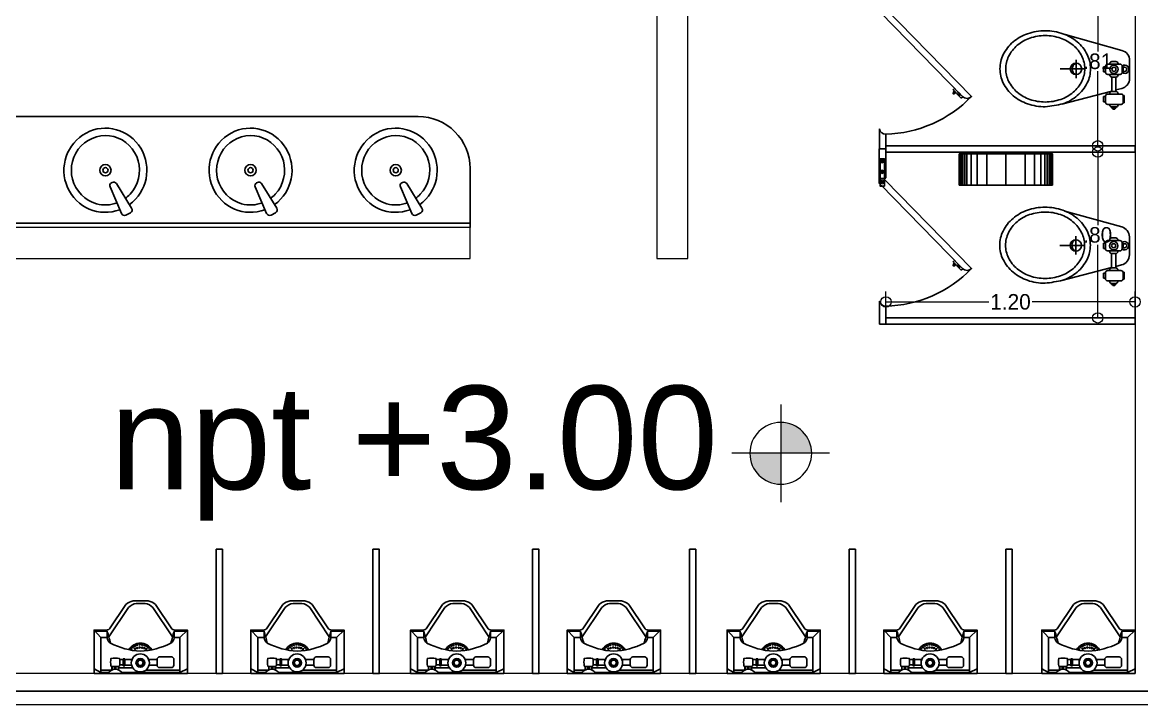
# Model space of a CAD drawing. Header units: millimetres. Extents: x 744843 to 745492, y 2520966 to 2521458.
# Drawn here: x 745404.66 to 745410.05, y 2521101.46 to 2521104.75 of the extents above; entities that cross this region are included whole.
import ezdxf

# ---------------------------------------------------------------- set-up
doc = ezdxf.new("R2010")
doc.units = ezdxf.units.MM
doc.header["$PDMODE"] = 35
doc.header["$PDSIZE"] = 1
for name, color, linetype, lineweight in [('A_Cotas_Interiores', 8, 'Continuous', 20), ('A_Muros', 30, 'Continuous', 20), ('A_Niveles', 1, 'Continuous', 20), ('A_Textos', 4, 'Continuous', 20)]:
    doc.layers.add(name, color=color, linetype=linetype, lineweight=lineweight)
for name, color, linetype in [('A_Ejes', 8, 'Continuous'), ('A_Mamparas de Baño', 43, 'Continuous'), ('A_Muebles_fijos', 8, 'Continuous')]:
    doc.layers.add(name, color=color, linetype=linetype)
doc.styles.add('Arial', font='arial.ttf', dxfattribs={"height": 1})
doc.dimstyles.new('EJES', dxfattribs={"dimtxt": 0.25, "dimasz": 0.25, "dimexe": 0.5, "dimexo": 0.25, "dimgap": 0.01, "dimtad": 0, "dimtih": 1, "dimtoh": 1, "dimzin": 4, "dimdsep": 46, "dimtxsty": 'Standard', "dimblk": 'ORIGIN', "dimcen": 0.09, "dimclrd": 8, "dimclre": 8, "dimclrt": 4, "dimadec": 1, "dimazin": 0, "dimtfac": 1, "dimtofl": 0, "dimtmove": 2, "dimatfit": 3, "dimfxl": 0.15, "dimtolj": 1, "dimtzin": 0, "dimlwd": -1, "dimlwe": -1, "dimarcsym": 0})

# ---------------------------------------------------------------- blocks, each defined once
blk = doc.blocks.new('MINGIT')
at = {"layer": 'A_Muebles_fijos'}
for p, q in [((0, 0.2246345831699602), (0, -0.2253654168300382)), ((0.005369542462004162, 0.1913013761150165), (0.02317822662461122, 0.2246345831699602)), ((0.209539640283106, 0.2246345831699602), (0.1741517595040737, 0.1913013761150165)), ((0.2051326990647118, 0.1610936790566821), (0.2051326990647118, 0.2220579225483319)), ((0.005369542462004162, 0.1913013761150165), (0.005369542462004159, 0.1538509522983061)), ((0.0169736821239308, 0.1913013761150165), (0.0169736821239308, 0.1389620768631553)), ((0.209539640283106, 0.1694464220140279), (0.20513269906498, 0.1610936790566821)), ((0.01720861781220573, 0.1384341105555628), (0.03532148158782959, 0.138434110555563)), ((0.01771526491148926, 0.1372195367591027), (0.03532148158782959, 0.1372195367591028)), ((0.02045996857934206, 0.1253539681135453), (0.03405200070130547, 0.1253539681135453)), ((0.02045996857934229, 0.1192487841164914), (0.03405200070130547, 0.1192487841164914)), ((0.1741517595040737, 0.1610936790566821), (0.2051326990647118, 0.1610936790566821)), ((0.005369542462004159, 0.09075179993172744), (0.005369542462004162, 0.001301376115016573)), ((0.0100000000000001, 0.0971392028878203), (0.009999999999999992, 0.09713920288782019)), ((0.01720861781220538, 0.10616864167447), (0.03532148158782959, 0.1061686416744702)), ((0.01771526491148904, 0.1073832154709303), (0.03532148158782959, 0.1073832154709303)), ((0.02697368212393079, 0.1056406753668783), (0.02697368212393081, 0.03726211445683281)), ((0.0397198241206123, 0.043159875075515), (0.0397198241206123, 0.07615443126778654)), ((0.04040622079018323, 0.07615443126778654), (0.04040622079018323, 0.08381714914569993)), ((0.04208825202669945, 0.08381714914569993), (0.04208825202669945, 0.101046028197551)), ((0.04451609625062573, 0.07615443126778654), (0.04451609625062573, 0.08381714914569993)), ((0.06344765974594839, 0.07615443126778654), (0.06344765974594839, 0.08381714914569993)), ((0.06699999999999999, 0.08381714914569993), (0.06699999999999999, 0.101046028197551)), ((0.06755753520639, 0.07615443126778654), (0.06755753520639, 0.08381714914569993)), ((0.06834183943001708, 0.04128520772444322), (0.06834183943001708, 0.07615443126778654)), ((0.005369542462004162, 0.001301376115016573), (0.005369542462004162, -0.1886986238849834)), ((0.01697368212393079, -0.02526243951789975), (0.0169736821239308, -0.1886986238849834)), ((0.0397198241206123, -0.07916508136459022), (0.03971982412061228, -0.04055712284548185)), ((0.06834183943001708, -0.07913801543756205), (0.06834183943001709, -0.03868245549441007)), ((0.1741517595040737, -0.1618245127167601), (0.2051326990647118, -0.1618245127167601)), ((0.2051326990647118, -0.1618245127167601), (0.2051326990647118, -0.2227887562084099)), ((0.209539640283106, -0.1701772556741059), (0.20513269906498, -0.1618245127167601)), ((0.005369542462004162, -0.1886986238849833), (0.02317822662461122, -0.2253654168300382)), ((0.209539640283106, -0.2253654168300382), (0.1741517595040737, -0.1886986238849834))]:
    blk.add_line(p, q, dxfattribs=at)
for points in [[(0, 0.2246345831699602), (0.209539640283106, 0.2246345831699602), (0.209539640283106, 0.1694464220140279, 0.2102343940416156), (0.2155650064119239, 0.1495392838246662), (0.3330447126646856, 0.07097962922337009, -0.1265225922245264), (0.3499999999999996, 0.03548511851759562), (0.3499999999999996, -0.0003654168300389893)], [(0, 0.1913013761150165), (0.1741517595040737, 0.1913013761150165), (0.1741517595040737, 0.1610936790566821), (0.171, 0.1610936790566821, 0.20320085710999), (0.1467485434650939, 0.145723927763326, 0.09934627483768077), (0.1071885292819617, 0.001301376115016573, 6.040532888921631)], [(0.3385650419188533, -0.0003654168300389893), (0.3385650419188533, 0.02029493033050433, 0.1730198413151819), (0.3180609908108352, 0.0589445383315027), (0.1771692137111812, 0.1531015475815722)], [(0, -0.1886986238849834), (0.1741517595040737, -0.1886986238849834), (0.1741517595040737, -0.1618245127167601), (0.171, -0.1618245127167601, -0.20320085710999), (0.1467485434650939, -0.146454761423404, -0.1029455760712306), (0.1071885292819617, 0.001301376115016573, -6.040532888921631)], [(0, -0.2253654168300382), (0.209539640283106, -0.2253654168300382), (0.209539640283106, -0.1701772556741059, -0.2102343940416156), (0.2155650064119239, -0.1502701174847442), (0.3330447126646856, -0.07171046288344807, 0.1265225922245264), (0.3499999999999996, -0.03621595217767359), (0.3499999999999996, -0.0003654168300389893)], [(0.3385650419188533, -0.0003654168300389893), (0.3385650419188533, -0.02102576399058231, -0.1730198413151819), (0.3180609908108352, -0.05967537199158068), (0.1771692137111812, -0.1538323812416502)]]:
    blk.add_lwpolyline(points, format="xyb", dxfattribs=at)
for points in [[(0.0361397309546108, 0.1018000181652122, 0.07539622650638099), (0.07294852107208864, 0.1018000181652122, 0.0800577537104873), (0.07294852107208864, 0.1428027340648209, 0.08594633118016352), (0.0361397309546108, 0.1428027340648209, 0.1041178647785644), (0.0361397309546108, 0.1018000181652122)], [(0.07994371567247321, -0.1486986238849834), (0.07994371567247321, -0.09073989168001728, 0.4142135623730945), (0.0683418394300162, -0.07913801543756205), (0.04051184590511735, -0.07913801543756205, 0.4142135623730883), (0.02890996966266034, -0.09073989168001728), (0.02890996966266034, -0.1486986238849834, 0.4142135623730948), (0.04051184590511735, -0.1603005001274387), (0.0683418394300162, -0.1603005001274422, 0.4142135623731026)]]:
    blk.add_lwpolyline(points, format="xyb", close=True, dxfattribs=at)
for points in [[(0.03725308639907325, 0.07615443126778654), (0.03725308639907325, 0.08381714914569993), (0.07071066959750087, 0.08381714914569993), (0.07071066959750087, 0.07615443126778654)], [(0.05135060217938107, 0.01572585340237642), (0.03885863841221564, 0.00851361475869472), (0.03885863841221564, -0.005910862528661576), (0.05135060217938107, -0.01312310117234328), (0.06384256594654562, -0.005910862528661576), (0.06384256594654562, 0.00851361475869472)]]:
    blk.add_lwpolyline(points, close=True, dxfattribs=at)
for centre, radius in [((0.05135060217938107, 0.001301376115016573), 0.04344431992192291), ((0.05135060217938107, 0.001301376115016573), 0.02094403933927975), ((0.05135060217938107, 0.001301376115016573), 0.01758310564695907), ((0.1197310221555146, 0.02667478290229974), 0.003), ((0.1200844801470465, 0.0457775867211343), 0.002999999999999999), ((0.123472181229127, 0.01655298587870935), 0.003), ((0.125396513061825, 0.004495465850110736), 0.003), ((0.1283528346134739, 0.03697748985930915), 0.003), ((0.1346505818073508, 0.02667478290229974), 0.003), ((0.1383917408809631, 0.01655298587870935), 0.003), ((0.1403160727136611, 0.004495465850110736), 0.003), ((0.1167508271903556, -0.04585623256873306), 0.002999999999999999), ((0.1177469521646245, -0.02786236099528994), 0.003), ((0.1222137131040186, -0.01803916941051775), 0.003), ((0.1248113280267195, -0.007565419226643999), 0.003), ((0.1256367755165423, -0.03768021197774052), 0.003), ((0.1326665118164606, -0.02786236099528994), 0.003), ((0.1371332727558547, -0.01803916941051775), 0.003), ((0.1397308876785556, -0.007565419226643999), 0.003)]:
    blk.add_circle(centre, radius, dxfattribs=at)
for centre, radius, start, end in [((-0.01975686792350476, 0.1223013761150168), 0.04033252107426701, 299.3306944320528, 60.66930556794681), ((-0.01390224432079123, 0.8745535501453318), 0.7463251932487088, 282.4305319102271, 287.0666889855602), ((0.08156517530906854, 0.001301376115016795), 0.06496217427420088, 301.7545607955694, 57.79255431661726), ((-0.01390224432079123, -0.8752843838054097), 0.7463251932487088, 72.93331101443978, 77.56946808977287)]:
    blk.add_arc(centre, radius, start, end, dxfattribs=at)
blk = doc.blocks.new('niveles')
at = {"layer": 'A_Niveles'}
h = blk.add_hatch(color=256, dxfattribs=at)
h.paths.add_polyline_path([(-0.4383139003582898, 0.1738469321280718), (-0.2893174949567765, 0.1738469321280718), (-0.2893174949567765, 0.3228433375295851, 0.4142135623730951)])
h.paths.add_polyline_path([(-0.1403210895552633, 0.1738469321280718), (-0.2893174949567765, 0.1738469321280718), (-0.2893174949567765, 0.02485052672655855, 0.414213562373095)])
for p, q in [((-0.2893174949567765, 0.4091083379462361), (-0.2893174949567765, -0.06141447369009256)), ((-0.5246079820208251, 0.1738469321280718), (-0.05402700789272785, 0.1738469321280718)), ((-0.4792100731283426, 0.1738469321280718), (-0.0939138752873987, 0.1738469321280718))]:
    blk.add_line(p, q, dxfattribs=at)
blk.add_circle((-0.2893174949567765, 0.1738469321280718), 0.1489964054015132, dxfattribs=at)
at = {"layer": 'A_Textos', "ltscale": 0.0065, "width": 1.2}
blk.add_attdef('NIVEL', (0, 0), '', height=0.3, dxfattribs=at)
blk = doc.blocks.new('Porta_rollo_planta')
at = {"layer": 'A_Muebles_fijos'}
for p, q in [((0.004294411046430469, -0.1499999999068677), (0.004294411279261112, -4.656612873077393e-10)), ((0.009457122418098152, -0.1499999999068677), (0.009457122650928795, -4.656612873077393e-10)), ((0.01655583677347749, -0.1499999999068677), (0.01655583700630814, -4.656612873077393e-10)), ((0.02623588847927749, -0.1499999999068677), (0.02623588871210814, -4.656612873077393e-10)), ((0.03720664547290653, -0.1499999999068677), (0.03720664570573717, -4.656612873077393e-10)), ((0.0565667855553329, -0.1499999999068677), (0.05656678578816354, -4.656612873077393e-10)), ((0.08689768251497298, -0.1499999999068677), (0.08689768274780363, -4.656612873077393e-10)), ((0.1320713059976697, -0.1499999999068677), (0.1320713062305003, -4.656612873077393e-10)), ((0.2250000000931323, -0.1499999999068677), (0.2250000003259629, -4.656612873077393e-10)), ((0.3179286941885948, -0.1499999999068677), (0.3179286939557642, -4.656612873077393e-10)), ((0.3631023176712915, -0.1499999999068677), (0.3631023174384609, -4.656612873077393e-10)), ((0.3934332146309316, -0.1499999999068677), (0.393433214398101, -4.656612873077393e-10)), ((0.412793354713358, -0.1499999999068677), (0.4127933544805273, -4.656612873077393e-10)), ((0.423764111706987, -0.1499999999068677), (0.4237641114741564, -4.656612873077393e-10)), ((0.433444163412787, -0.1499999999068677), (0.4334441631799564, -4.656612873077393e-10)), ((0.4405428777681664, -0.1499999999068677), (0.4405428775353357, -4.656612873077393e-10)), ((0.445705589139834, -0.1499999999068677), (0.4457055889070034, -4.656612873077393e-10))]:
    blk.add_line(p, q, dxfattribs=at)
at = {"layer": 'A_Muebles_fijos', "ltscale": 0.0065}
blk.add_lwpolyline([(0.4500000000698492, -0.1499999999068677), (0.4500000000698492, 0), (0, 0), (0, -0.1499999999068677)], close=True, dxfattribs=at)
blk = doc.blocks.new('MUBA03PL')
at = {"layer": 'A_Muebles_fijos', "linetype": 'ByBlock'}
for p, q in [((-0.0229452028182346, 0.1648572858160371), (0.04205479718176534, 0.1648572858160371)), ((-0.007945202818234805, 0.164857285816037), (-0.007945202818234694, 0.1673572858160369)), ((0.002054797181765315, 0.1823572858160371), (0.02205479718176555, 0.1823572858160371)), ((0.002054797181765426, 0.1773572858160369), (0.002054797181765426, 0.1823572858160371)), ((0.002054797181765315, 0.1773572858160369), (0.02205479718176555, 0.1773572858160369)), ((0.007054797181765431, 0.1823572858160371), (0.007054797181765431, 0.1873572858160369)), ((0.007054797181765431, 0.1873572858160369), (0.01705479718176555, 0.1873572858160369)), ((0.01705479718176555, 0.1823572858160371), (0.01705479718176555, 0.1873572858160369)), ((0.02205479718176544, 0.1773572858160369), (0.02205479718176544, 0.1823572858160371)), ((0.03205479718176545, 0.164857285816037), (0.03205479718176556, 0.167357285816037)), ((-0.03794520281823461, 0.1573572858160371), (-0.0329452028182346, 0.1573572858160371)), ((-0.03794520281823461, 0.1573572858160371), (-0.03794520281823466, 0.122357285816037)), ((-0.03794520281823466, 0.122357285816037), (-0.0329452028182346, 0.122357285816037)), ((-0.0329452028182346, 0.1548572858160371), (-0.0329452028182346, 0.1248572858160372)), ((-0.0229452028182346, 0.1148572858160372), (0.04205479718176534, 0.1148572858160372)), ((-0.007945202818234805, 0.1148572858160372), (-0.007945202818234694, 0.1123572858160372)), ((0.03205479718176545, 0.1148572858160372), (0.03205479718176556, 0.112357285816037)), ((0.05205479718176535, 0.1548572858160371), (0.05205479718176535, 0.1248572858160371)), ((0.05205479718176535, 0.152357285816037), (0.06205479718176537, 0.152357285816037)), ((0.05205479718176535, 0.1273572858160371), (0.06205479718176537, 0.1273572858160371)), ((0.06205479718176537, 0.152357285816037), (0.06205479718176537, 0.1273572858160371)), ((0.002054797181765426, 0.1023572858160372), (0.002054797181765426, 0.03289141311595196)), ((0.002054797181765315, 0.1023572858160372), (0.02205479718176555, 0.1023572858160372)), ((0.02205479718176544, 0.1023572858160372), (0.02205479718176544, 0.03289141311595196)), ((-0.04033059170738295, 0.005383637130419887), (-0.03294520281823465, 0.005383637130419887)), ((-0.03294520281823466, 0.007891413115952046), (-0.02794520281823466, 0.007891413115952046)), ((-0.03294520281823466, 0.007891413115952046), (-0.03294520281823466, -0.01710858688404809)), ((-0.02794520281823466, 0.01039141311595199), (-0.02794520281823466, -0.01960858688404803)), ((-0.01794520281823459, 0.020391413115952), (0.04205479718176535, 0.020391413115952)), ((-0.007945202818234805, 0.020391413115952), (-0.007945202818234694, 0.02289141311595195)), ((0.002054797181765315, 0.03289141311595196), (0.02205479718176555, 0.03289141311595196)), ((0.03205479718176545, 0.020391413115952), (0.03205479718176556, 0.02289141311595195)), ((0.0520547971817653, 0.01039141311595199), (0.0520547971817653, -0.01960858688404803)), ((0.0520547971817653, 0.007891413115952046), (0.06205479718176531, 0.007891413115952046)), ((0.06205479718176531, 0.007891413115952046), (0.06205479718176531, -0.01710858688404809)), ((-0.04033059170738295, -0.01459530512613914), (-0.03294520281823465, -0.01459530512613914)), ((-0.03294520281823466, -0.01710858688404809), (-0.02794520281823466, -0.01710858688404809)), ((-0.01794520281823465, -0.02960858688404804), (0.0420547971817653, -0.02960858688404804)), ((-0.007945202818234805, -0.02960858688404804), (-0.007945202818234694, -0.03210858688404799)), ((0.002054797181765315, -0.042108586884048), (0.02205479718176555, -0.042108586884048)), ((0.03205479718176545, -0.02960858688404804), (0.03205479718176556, -0.03210858688404799)), ((0.0520547971817653, -0.01710858688404809), (0.06205479718176531, -0.01710858688404809))]:
    blk.add_line(p, q, dxfattribs=at)
at = {"layer": 'A_Muebles_fijos'}
for p, q in [((0.02205479718176544, 0.1003546987438531), (0.2627113941016618, 0.1630190134186776)), ((-0.0260131474980999, 0.08783833788051987), (0.002054797181765426, 0.09514692006860795)), ((-0.06332253236307323, -0.04728450974337106), (-0.06341380049320831, 0.03939915457505696)), ((0.1949185613753887, -0.05064343990837997), (0.1948251263136989, 0.03809821249026824)), ((0.1558456998915828, -0.006272613708999564), (0.2718705232503356, -0.006272613708999564)), ((-0.02681453998927158, -0.0953771297438128), (0.2474384538254711, -0.1722323705303935))]:
    blk.add_line(p, q, dxfattribs=at)
at = {"layer": 'A_Muebles_fijos', "linetype": 'ByBlock'}
for radius in [0.01999999999999998, 0.01000000000000001]:
    blk.add_circle((0.01205479718176527, -0.004608586884048131), radius, dxfattribs=at)
for centre, radius, start, end in [((-0.0229452028182346, 0.1548572858160371), 0.01, 89.99999999999999, 180), ((0.002054797181765315, 0.1673572858160369), 0.01, 89.99999999999999, 180), ((0.02205479718176555, 0.1673572858160369), 0.01, 4.80263756900991e-13, 89.99999999999999), ((0.04205479718176534, 0.1548572858160371), 0.01, 0, 89.99999999999999), ((-0.0229452028182346, 0.1248572858160372), 0.01, 180, 270), ((0.002054797181765315, 0.1123572858160372), 0.01, 180, 270), ((0.02205479718176555, 0.1123572858160372), 0.01, 270, 359.9999999999995), ((0.04205479718176534, 0.1248572858160371), 0.01, 270, 0), ((-0.04033059170738295, -0.004616362869580122), 0.01999999999999998, 51.65327969994375, 308.3504200393738), ((-0.04033059170738295, -0.004616362869580122), 0.01000000000000001, 90, 273.7189452542223), ((-0.01794520281823465, 0.01039141311595199), 0.01, 89.99999999999999, 180), ((0.002054797181765315, 0.02289141311595195), 0.01, 89.99999999999999, 180), ((0.02205479718176555, 0.02289141311595195), 0.01, 4.80263756900991e-13, 89.99999999999999), ((0.0420547971817653, 0.01039141311595199), 0.01, 0, 89.99999999999999), ((-0.01794520281823465, -0.01960858688404803), 0.01, 180, 270), ((0.002054797181765315, -0.03210858688404799), 0.01, 180, 270), ((0.02205479718176555, -0.03210858688404799), 0.01, 270, 359.9999999999996), ((0.0420547971817653, -0.01960858688404803), 0.01, 270, 0)]:
    blk.add_arc(centre, radius, start, end, dxfattribs=at)
at = {"layer": 'A_Muebles_fijos'}
for centre, radius, start, end in [((-0.01341382820747745, 0.03945179891137113), 0.05, 104.5950874527619, 180.0603259768673), ((0.184524810032121, -0.0062835079815473), 0.02933330356188307, 290.715344643524, 69.40530744194986), ((-0.01332256007734237, -0.04723186540705691), 0.05, 180.0603259768673, 254.3452777618358)]:
    blk.add_arc(centre, radius, start, end, dxfattribs=at)
at = {"layer": 'A_Muebles_fijos', "extrusion": (0, 0, -1)}
for centre, major_axis, ratio, start_param, end_param in [((0.3304073725485254, -0.04570182197275441), (0.1555760314809, -0.1555760314808999), 0.9999999966326925, 3.227028665934461, 3.590942801391618), ((0.4730938529719609, -0.8452744620713858), (-0.7283366307909107, -0.728336630790911), 0.9999999907021602, 2.145677627044654, 2.229610440056562), ((0.3433301478981051, -0.08269839285421055), (-0.1832865381940543, -0.1832865381940544), 0.9999999979639703, 2.355141601346871, 2.690136730501941), ((0.3105746694964368, -0.02215379819753449), (0.1338062642621465, -0.1338062642621465), 0.9999999983652426, 2.813062286539549, 3.227028665452437), ((0.3321140755324635, -0.04052650712909978), (-0.1356912155599463, -0.1356912155599464), 0.9999999975892566, 1.655624390025488, 2.019763085370978), ((0.3433194806457508, -0.07256696111070793), (-0.1596927967913729, -0.159692796791373), 0.9999999985371989, 2.019763085762261, 2.35514160160132), ((0.3433194806457508, -0.07256696111070793), (-0.1596927964754583, -0.1596927964754584), 0.9999999999735457, 2.355141602319492, 2.690520118345571), ((0.3544573908329952, -0.04050298192086499), (-0.1356912152448646, -0.1356912152448647), 0.9999999989022021, 2.690520117912109, 3.054658814408185), ((0.3759580604855913, -0.02208495716112535), (0.133806264363742, -0.133806264363742), 0.9999999993430027, 4.624847192727369, 5.038813570977103), ((0.2799831939519394, -0.007116444115665366), (-0.1097027336416219, -0.109702733641622), 0.9999999992025753, 0.7843452757709377, 1.242265960643167), ((0.3149161785732034, -0.02013205288457554), (0.1168272094052414, -0.1168272094052413), 0.9999999991285307, 2.812573068989725, 3.226420716957982), ((0.3716123036465618, -0.02007235790151041), (0.1168272097048319, -0.1168272097048318), 0.9999999975583393, 4.625455141423581, 5.039302787534082), ((0.4065178028431732, -0.006983217490044047), (-0.1097027335149631, -0.1097027335149631), 0.9999999993706251, 3.468017244253223, 3.925937929276904), ((0.2883868975223053, -0.007107596085545231), (0.09592937184290672, -0.09592937184290669), 0.9999999988332957, 2.355141601623339, 2.812573068954697), ((0.194871843898018, -0.006272613708999564), (-0.01940852226107381, -0.01940852226107382), 0.9999999970009227, 4.712388978885151, 10.99557428606474), ((0.3981140993892226, -0.006992065520164181), (0.0959293720210988, -0.09592937202109876), 0.9999999996812432, 5.039302788123447, 5.496734255637105), ((0.2883868975223053, -0.007107596085545231), (-0.09592937184925979, -0.09592937184925986), 0.9999999993349574, 0.3269138088074341, 0.7843452757443146), ((0.4065178028431732, -0.006983217490044047), (-0.1097027336564993, -0.1097027336564994), 0.9999999992042511, 3.92593792936009, 4.383858614149694), ((0.3105429364259366, 0.007985295089754652), (0.1338062646021851, -0.1338062646021851), 0.9999999979794557, 1.48325453886102, 1.897220916489769), ((0.3148886931485507, 0.005972696295800994), (-0.116827209371956, -0.116827209371956), 0.9999999996009404, -0.08693383875372485, 0.3269138086451402), ((0.3715848183383245, 0.006032390813204835), (-0.1168272097376901, -0.1168272097376902), 0.9999999971155697, 4.383369397565613, 4.797217043435799), ((0.3759263274150911, 0.008054136591825078), (-0.1338062644228365, -0.1338062644228365), 0.9999999991559471, 4.383858614643572, 4.797824992432891), ((0.3303260087159473, 0.03157502954346258), (0.1555760328729453, -0.1555760328729452), 0.9999999913887098, 1.119340407866279, 1.483254539749225), ((0.3320436059621173, 0.02640332031515558), (-0.1356912151719567, -0.1356912151719568), 0.9999999990756723, -0.4510725355538303, -0.08693383889264572), ((0.3431815162657771, 0.05846729903933723), (-0.1596927958941701, -0.1596927958941702), 0.9999999985112853, -0.7864510518725603, -0.4510725356487646), ((0.3431815162657771, 0.05846729903933723), (0.1596927959293301, -0.1596927959293301), 0.9999999998339548, 0.448966759555751, 0.7843452757497144), ((0.354386921262649, 0.02642684505772908), (0.1356912151177428, -0.1356912151177427), 0.9999999897916193, 0.08482806378889209, 0.4489667633101463), ((0.3431708488970074, 0.06859873124850113), (0.1832865396773095, -0.1832865396773094), 0.9999999968286647, 0.7843452771556515, 1.119340405751284), ((0.3431708488970074, 0.06859873124850113), (0.1832865382600372, -0.1832865382600371), 0.9999999988987636, 0.4493501469668698, 0.7843452761206043)]:
    blk.add_ellipse(centre, major_axis=major_axis, ratio=ratio, start_param=start_param, end_param=end_param, dxfattribs=at)
at = {"layer": 'A_Muebles_fijos', "extrusion": (0, 0, -0.9999999999999998)}
for centre, major_axis, ratio, start_param, end_param in [((0.3561749881955806, -0.04567469161483328), (-0.1555760314498242, -0.1555760314498243), 0.9999999965482356, 2.69013672992562, 3.054050865493487), ((0.3981140993892226, -0.006992065520164181), (-0.09592937199169634, -0.09592937199169642), 0.9999999993788391, 3.925937929312166, 4.383369396296293), ((0.3560936242465872, 0.031602160367045), (-0.1555760323957658, -0.1555760323957659), 0.9999999943684958, -1.485360315215316, -1.121446182339457)]:
    blk.add_ellipse(centre, major_axis=major_axis, ratio=ratio, start_param=start_param, end_param=end_param, dxfattribs=at)
at = {"layer": 'A_Muebles_fijos', "extrusion": (0, 0, -0.9999999999999999)}
blk.add_ellipse((0.2799831939519394, -0.007116444115665366), major_axis=(-0.1097027335683896, -0.1097027335683897), ratio=0.9999999997562181, start_param=0.3264245905463146, end_param=0.7843452754941169, dxfattribs=at)
blk = doc.blocks.new('_Origin')
at = {"color": 0, "linetype": 'ByBlock', "lineweight": -2}
blk.add_line((0, 0), (-1, 0), dxfattribs=at)
blk.add_circle((0, 0), 0.5, dxfattribs=at)
blk = doc.blocks.new('*D153')
at = {"layer": 'A_Cotas_Interiores', "color": 8, "transparency": 16777216}
for p, q in [((745409.9952390057, 2521104.970897703), (745409.7905180047, 2521104.970897703)), ((745409.8405180047, 2521104.920897704), (745409.8405180047, 2521104.610897704)), ((745409.8405180047, 2521104.205897704), (745409.8405180047, 2521104.515897704)), ((745409.9952390002, 2521104.155897704), (745409.7905180047, 2521104.155897704))]:
    blk.add_line(p, q, dxfattribs=at)
at = {"layer": 'Defpoints', "color": 0, "transparency": 16777216}
for p in [(745410.0202390057, 2521104.970897703), (745409.8405180047, 2521104.155897704), (745410.0202390002, 2521104.155897704)]:
    blk.add_point(p, dxfattribs=at)
at = {"layer": 'A_Cotas_Interiores', "color": 8, "transparency": 16777216, "xscale": 0.05, "yscale": 0.05, "zscale": 0.05}
for p, rotation in [((745409.8405180047, 2521104.970897703), 90), ((745409.8405180047, 2521104.155897704), 270)]:
    blk.add_blockref('_Origin', p, dxfattribs=dict(at, rotation=rotation))
at = {"layer": 'A_Cotas_Interiores', "color": 4, "transparency": 16777216, "insert": (745409.8405180043, 2521104.563397704), "char_height": 0.075, "attachment_point": 5}
blk.add_mtext('\\A1;.81', dxfattribs=at)
blk = doc.blocks.new('*D150')
at = {"layer": 'A_Cotas_Interiores', "color": 8, "transparency": 16777216}
for p, q in [((745408.8194495352, 2521103.320897705), (745408.8194495352, 2521103.452818963)), ((745410.0202390056, 2521103.320897705), (745410.0202390056, 2521103.452818963)), ((745408.8694495353, 2521103.402818963), (745409.3160942704, 2521103.402818963)), ((745409.9702390055, 2521103.402818963), (745409.5235942705, 2521103.402818963))]:
    blk.add_line(p, q, dxfattribs=at)
at = {"layer": 'Defpoints', "color": 0, "transparency": 16777216}
for p in [(745410.0202390056, 2521103.402818963), (745408.8194495352, 2521103.295897705), (745410.0202390056, 2521103.295897705)]:
    blk.add_point(p, dxfattribs=at)
at = {"layer": 'A_Cotas_Interiores', "color": 8, "transparency": 16777216, "xscale": 0.05, "yscale": 0.05, "zscale": 0.05, "rotation": 180}
blk.add_blockref('_Origin', (745408.8194495352, 2521103.402818963), dxfattribs=at)
at = {"layer": 'A_Cotas_Interiores', "color": 8, "transparency": 16777216, "xscale": 0.05, "yscale": 0.05, "zscale": 0.05}
blk.add_blockref('_Origin', (745410.0202390056, 2521103.402818963), dxfattribs=at)
at = {"layer": 'A_Cotas_Interiores', "color": 4, "transparency": 16777216, "insert": (745409.4198442705, 2521103.402818963), "char_height": 0.075, "attachment_point": 5}
blk.add_mtext('\\A1;1.20', dxfattribs=at)
blk = doc.blocks.new('A-Mamparas_80_120')
at = {"layer": 'A_Mamparas de Baño', "color": 8}
for p, q in [((0.3567067396361381, 0.28211873723194), (0.3645466673187912, 0.2897806009277701)), ((0.3813207561615855, 0.2883256678469479), (0.3741689373273402, 0.2813362842425704))]:
    blk.add_line(p, q, dxfattribs=at)
at = {"layer": 'A_Mamparas de Baño', "ltscale": 0.0065}
for points in [[(-0.0007004152284935117, 0.6919757248833776), (-0.0007004155777394772, 0.6919757248833776), (-0.0007004144135862589, 0.8449999988079071), (0.03054958558641374, 0.8449999988079071), (0.0305495853535831, 0.7054182044230402, -0.4142135617568543), (0.02804958540946245, 0.7029182044789195), (0.01492711645551026, 0.7029182040132582)], [(0.00332109013106674, 0.6750010377727449, -1.037268795555563), (0.02621664979960769, 0.6962840449996293), (0.4447649645153433, 0.2680085757747293, -0.4142135623730951), (0.4005737057887018, 0.2685161838307977), (0.003321091062389314, 0.6750010387040675)], [(0, 0), (0.03124999988358468, -4.656612873077393e-10, 0.414213562373095), (0.03124999988358468, -4.656612873077393e-10), (0.03124999988358468, 0.02128624264150858), (0.03124999953433871, 0.08629874885082245, -0.3428375220750749), (0, 0.1105800592340529), (0, 0)]]:
    blk.add_lwpolyline(points, format="xyb", dxfattribs=at)
at = {"layer": 'A_Mamparas de Baño', "color": 8}
for points in [[(0.02514199027791619, 0.6659521171823144), (0.003444067784585059, 0.6659521171823144), (0.003444067784585059, 0.79683688422665), (0.02514199027791619, 0.79683688422665)], [(0.3950012698769569, 0.2600198034197092), (0.4021530877798796, 0.267009187489748), (0.3626641840673983, 0.3074158225208521), (0.3555123647674918, 0.3004264384508133)], [(0.3950012698769569, 0.2600198034197092), (0.4021530875470489, 0.2670091870240867), (0.3813207554630935, 0.2883256673812866), (0.3741689373273402, 0.2813362842425704)]]:
    blk.add_lwpolyline(points, close=True, dxfattribs=at)
at = {"layer": 'A_Mamparas de Baño', "color": 8, "ltscale": 0.0065}
blk.add_lwpolyline([(0.01492711645551026, 0.7029182040132582, 0.3154250637633644), (-0.0007004155777394772, 0.6919757248833776)], format="xyb", dxfattribs=at)
at = {"layer": 'A_Mamparas de Baño', "color": 8}
for points in [[(0.3537314035929739, 0.2851632214151323, 0.1359013355077227), (0.3611700301989913, 0.2946664532646537), (0.3611700301989913, 0.2946664532646537), (0.3693536682985723, 0.2862926265224814, 0.1359013354759165), (0.3596820752136409, 0.2790742535144091)], [(0.3567067396361381, 0.28211873723194, -0.1296620222317562), (0.3614766160026193, 0.2929220017977059), (0.3676167179364711, 0.2866392014548182, -0.1296619928803483), (0.3567067396361381, 0.28211873723194)]]:
    blk.add_lwpolyline(points, format="xyb", close=True, dxfattribs=at)
at = {"layer": 'A_Mamparas de Baño', "ltscale": 0.0065}
blk.add_lwpolyline([(0.0319072975544259, -4.656612873077393e-10), (1.232696767896414, -4.656612873077393e-10), (1.232696765218861, 0.02999999932944775), (0.0319072975544259, 0.02999999932944775)], close=True, dxfattribs=at)
at = {"layer": 'A_Mamparas de Baño', "color": 8}
for centre, radius in [((0.01345687336288393, 0.7858077986165881), 0.007436412641554412), ((0.01345687336288393, 0.7858077986165881), 0.004000000004656613), ((0.01345687336288393, 0.7345387265086174), 0.007436412641554412), ((0.01345687336288393, 0.7345387265086174), 0.004000000004656613), ((0.01492458523716778, 0.6854832265526056), 0.007436412641554412), ((0.01492458523716778, 0.6854832265526056), 0.004000000004656613), ((0.3853613929823041, 0.2770374198444188), 0.004000000004656611)]:
    blk.add_circle(centre, radius, dxfattribs=at)
blk.add_arc((0.01580416201613843, 0.6797208315692842), 0.5936230640352138, 271.4909818073023, 316.1783317938557, dxfattribs=at)
blk = doc.blocks.new('*D154')
at = {"layer": 'A_Cotas_Interiores', "color": 8, "transparency": 16777216}
for p, q in [((745409.9952390029, 2521104.125897705), (745409.7905180047, 2521104.125897705)), ((745409.8405180047, 2521104.075897705), (745409.8405180047, 2521103.773397705)), ((745409.8405180047, 2521103.375897705), (745409.8405180047, 2521103.678397705)), ((745409.9952390029, 2521103.325897705), (745409.7905180047, 2521103.325897705))]:
    blk.add_line(p, q, dxfattribs=at)
at = {"layer": 'Defpoints', "color": 0, "transparency": 16777216}
for p in [(745410.0202390029, 2521104.125897705), (745409.8405180047, 2521103.325897705), (745410.0202390029, 2521103.325897705)]:
    blk.add_point(p, dxfattribs=at)
at = {"layer": 'A_Cotas_Interiores', "color": 8, "transparency": 16777216, "xscale": 0.05, "yscale": 0.05, "zscale": 0.05}
for p, rotation in [((745409.8405180047, 2521104.125897705), 90), ((745409.8405180047, 2521103.325897705), 270)]:
    blk.add_blockref('_Origin', p, dxfattribs=dict(at, rotation=rotation))
at = {"layer": 'A_Cotas_Interiores', "color": 4, "transparency": 16777216, "insert": (745409.8405180043, 2521103.725897705), "char_height": 0.075, "attachment_point": 5}
blk.add_mtext('\\A1;.80', dxfattribs=at)
blk = doc.blocks.new('lavabo_d')
at = {"layer": 'A_Muebles_fijos'}
blk.add_lwpolyline([(0.1206546174346674, 0.2052571751652752, -0.4408869904041248), (0.1264875541902156, 0.1834479463786198), (0.053211973228069, 0.06451479091263883, -0.38803382916706), (0.03328632493096997, 0.05918561950397674), (0.02928648660640975, 0.06126269679713419, -0.3880338267183646), (0.02218406523362559, 0.08062728112043266), (0.07733589197514742, 0.2089719255760745, -0.4408870790228789), (0.09853102136770883, 0.2167457431426462)], format="xyb", close=True, dxfattribs=at)
for radius in [0.02749026077857419, 0.01248713432857419]:
    blk.add_circle((0, 0), radius, dxfattribs=at)
blk.add_ellipse((-4.76930798818989e-05, 0.0001081103196878264), major_axis=(0, 0.203), ratio=0.9852216748768474, start_param=-0.3545707191975582, end_param=5.666740714622119, dxfattribs=at)
blk.add_open_spline([(0.05690136378586098, 0.1572461931498531), (0.02504481988019473, 0.1692169327047716), (-0.01043774463113385, 0.1708063885922659), (-0.0981758766033485, 0.1465221006269024), (-0.1439568384256694, 0.1000367251927209), (-0.1737873990485633, -0.01261175221211154), (-0.1570988238499649, -0.07648793756856882), (-0.07664566776544415, -0.1591295968136609), (-0.01457901925290334, -0.1765323007745473), (0.09583029777642789, -0.147842377442342), (0.1423104259598184, -0.1020962472855823), (0.1738652934685797, 0.01005820154172284), (0.1581612336099111, 0.07419725616550843), (0.1113291754502054, 0.1238275629443836), (0.1033747211632436, 0.1307899657423101), (0.09485058323912739, 0.1369203844246104)], degree=3, knots=[-0.3545707191975582, -0.3545707191975582, -0.3545707191975582, -0.3545707191975582, 0.2662183712883734, 0.2662183712883734, 1.308218955082014, 1.308218955082014, 2.350219538875654, 2.350219538875654, 3.392220122669295, 3.392220122669295, 4.434220706462936, 4.434220706462936, 5.476221290256577, 5.476221290256577, 5.666740714622119, 5.666740714622119, 5.666740714622119, 5.666740714622119], dxfattribs=at)

msp = doc.modelspace()

# ---------------------------------------------------------------- linework, layer by layer
at = {"layer": 'A_Cotas_Interiores'}
msp.add_line((745410.0202390029, 2521104.125897705), (745410.0202390029, 2521103.325897705), dxfattribs=at)
at = {"layer": 'A_Ejes', "ltscale": 0.5}
msp.add_line((745296.0204129604, 2521101.524676683), (745459.3526146007, 2521101.524676682), dxfattribs=at)
at = {"layer": 'A_Mamparas de Baño', "color": 8}
for p, q in [((745409.1442489773, 2521104.408016443), (745409.152088905, 2521104.415678306)), ((745409.1688629938, 2521104.414223373), (745409.161711175, 2521104.40723399))]:
    msp.add_line(p, q, dxfattribs=at)
at = {"layer": 'A_Mamparas de Baño', "ltscale": 0.0065}
for points in [[(745408.7908633278, 2521104.800898743, -1.037268795555563), (745408.8137588875, 2521104.822181751), (745409.2323072022, 2521104.393906281, -0.4142135623730951), (745409.1881159435, 2521104.394413889), (745408.7908633287, 2521104.800898744)], [(745408.7875422377, 2521104.140897705), (745408.8187922376, 2521104.140897705, 0.414213562373095), (745408.8187922376, 2521104.140897705), (745408.8187922376, 2521104.147183948), (745408.8187922372, 2521104.212196454, -0.3428375220750749), (745408.7875422377, 2521104.236477765), (745408.7875422377, 2521104.140897705)]]:
    msp.add_lwpolyline(points, format="xyb", dxfattribs=at)
at = {"layer": 'A_Mamparas de Baño', "color": 8}
for points in [[(745409.1825435075, 2521104.385917509), (745409.1896953254, 2521104.392906893), (745409.1502064217, 2521104.433313528), (745409.1430546024, 2521104.426324144)], [(745409.1825435075, 2521104.385917509), (745409.1896953252, 2521104.392906893), (745409.1688629931, 2521104.414223373), (745409.161711175, 2521104.40723399)]]:
    msp.add_lwpolyline(points, close=True, dxfattribs=at)
for points in [[(745409.1412736413, 2521104.411060927, 0.1359013355077227), (745409.1487122679, 2521104.420564159), (745409.1487122679, 2521104.420564159), (745409.156895906, 2521104.412190332, 0.1359013354759165), (745409.1472243129, 2521104.404971959)], [(745409.1442489773, 2521104.408016443, -0.1296620222317562), (745409.1490188537, 2521104.418819707), (745409.1551589556, 2521104.412536907, -0.1296619928803483), (745409.1442489773, 2521104.408016443)]]:
    msp.add_lwpolyline(points, format="xyb", close=True, dxfattribs=at)
at = {"layer": 'A_Mamparas de Baño', "ltscale": 0.0065}
msp.add_lwpolyline([(745408.8194495325, 2521104.125897705), (745410.0202390029, 2521104.125897705), (745410.0202390002, 2521104.155897704), (745408.8194495325, 2521104.155897704)], close=True, dxfattribs=at)
at = {"layer": 'A_Mamparas de Baño', "color": 8}
msp.add_circle((745409.1729036306, 2521104.402935125), 0.004000000004656611, dxfattribs=at)
msp.add_arc((745408.8033463997, 2521104.805618537), 0.5936230640352138, 271.4909818136899, 316.1783317925597, dxfattribs=at)
at = {"layer": 'A_Muebles_fijos'}
for p, q in [((745404.3918744429, 2521104.297239817), (745406.5637746184, 2521104.297243778)), ((745406.8137748942, 2521103.762244053), (745406.8137748941, 2521104.047243778)), ((745406.8137748942, 2521103.782244108), (745404.3962231326, 2521103.782242216))]:
    msp.add_line(p, q, dxfattribs=at)
for points in [[(745405.5895280904, 2521102.210039624), (745405.5895280904, 2521101.610039623), (745405.6195280902, 2521101.610039623), (745405.6195280902, 2521102.210039624)], [(745406.3456702385, 2521102.210039624), (745406.3456702385, 2521101.610039623), (745406.3756702383, 2521101.610039623), (745406.3756702383, 2521102.210039624)], [(745407.1156702385, 2521102.210039624), (745407.1156702385, 2521101.610039623), (745407.1456702383, 2521101.610039623), (745407.1456702383, 2521102.210039624)], [(745407.8718123866, 2521102.210039624), (745407.8718123866, 2521101.610039623), (745407.9018123863, 2521101.610039623), (745407.9018123863, 2521102.210039624)], [(745408.6418123866, 2521102.210039624), (745408.6418123866, 2521101.610039623), (745408.6718123864, 2521101.610039623), (745408.6718123864, 2521102.210039624)], [(745409.4279545344, 2521102.210039624), (745409.4279545344, 2521101.610039623), (745409.3979545346, 2521101.610039623), (745409.3979545346, 2521102.210039624)]]:
    msp.add_lwpolyline(points, close=True, dxfattribs=at)
msp.add_arc((745406.5637748941, 2521104.047243778), 0.25, 0, 90.00006319259002, dxfattribs=at)
at = {"layer": 'A_Muros', "ltscale": 0.0065}
msp.add_lwpolyline([(745413.9388066054, 2521107.488680239, -0.08522388248540849), (745409.4012244693, 2521106.854789699, -0.08714305960294154), (745404.6135618453, 2521107.890262834), (745404.2456065245, 2521107.890259661, 0.06649059343771696), (745407.7137712374, 2521106.87097554), (745407.7137745082, 2521103.612244076), (745407.8637745085, 2521103.612244241), (745407.8637710558, 2521106.84887772, 0.03580550560345247), (745410.0207141676, 2521106.710899314, -0.0414148423495358), (745410.0207141676, 2521106.710899314), (745410.0202390057, 2521101.610039623), (745404.5340767311, 2521101.610037731), (745404.5340767311, 2521101.460037732), (745415.5226136276, 2521101.460039624)], format="xyb", dxfattribs=at)
msp.add_lwpolyline([(745404.3962231332, 2521101.834700231), (745404.3962231331, 2521103.612244589), (745406.8137748942, 2521103.612244108), (745406.8137748942, 2521103.762244108), (745404.3962231326, 2521103.762244591), (745404.3962231327, 2521106.715082325), (745404.2462231318, 2521106.715082324), (745404.2462231325, 2521104.015082323), (745400.1894782264, 2521104.015082323), (745400.1894782269, 2521103.865082325), (745401.3462231318, 2521103.865082323), (745401.3462231318, 2521103.287421032), (745401.4962231319, 2521103.287421033), (745401.4962231319, 2521103.865082324), (745404.2462231318, 2521103.865082324), (745404.2462231318, 2521101.834700231)], close=True, dxfattribs=at)

# ---------------------------------------------------------------- block references
at = {"layer": 'A_Muebles_fijos'}
for name, p, rotation in [('MUBA03PL', (745409.9306381425, 2521104.520656678), 180), ('MUBA03PL', (745409.9297426695, 2521103.669274543), 180), ('MINGIT', (745405.2251556402, 2521101.610039623), 90), ('MINGIT', (745405.9812977882, 2521101.610039623), 90), ('MINGIT', (745406.7512977882, 2521101.610039623), 90), ('MINGIT', (745407.5074399363, 2521101.610039623), 90), ('MINGIT', (745408.2774399363, 2521101.610039623), 90), ('MINGIT', (745409.0335820843, 2521101.610039623), 90), ('MINGIT', (745409.7949297372, 2521101.610039623), 90)]:
    msp.add_blockref(name, p, dxfattribs=dict(at, rotation=rotation))
at = {"layer": 'A_Muebles_fijos', "xscale": -1, "rotation": 180.0000003201652}
for p in [(745405.0554427019, 2521104.038243237), (745405.7554427019, 2521104.038243237), (745406.4554427018, 2521104.038243237)]:
    msp.add_blockref('lavabo_d', p, dxfattribs=at)
at = {"layer": 'A_Muebles_fijos'}
msp.add_blockref('Porta_rollo_planta', (745409.1728718864, 2521104.11693895), dxfattribs=at)
at = {"layer": 'A_Muros'}
msp.add_blockref('A-Mamparas_80_120', (745408.7875422377, 2521103.295897705), dxfattribs=at)
at = {"layer": 'A_Textos'}
ref = msp.add_blockref('niveles', (745408.0228268284, 2521102.498602606), dxfattribs=dict(at, xscale=-1))
ref.add_attrib('NIVEL', 'npt +3.00', (745405.0777381518, 2521102.498602606), dxfattribs={"ltscale": 0.0065, "height": 0.5, "style": 'Arial'})

# ---------------------------------------------------------------- dimensions: what is measured, and where the dimension line sits
at = {"layer": 'A_Cotas_Interiores'}
for p1, p2, distance, picture, middle in [((745410.0202390057, 2521104.970897703), (745410.0202390002, 2521104.155897704), -0.1797209954820573, '*D153', (745409.8405180043, 2521104.563397704)), ((745410.0202390029, 2521104.125897705), (745410.0202390029, 2521103.325897705), -0.17972099815960974, '*D154', (745409.8405180043, 2521103.725897705)), ((745408.8194495352, 2521103.295897705), (745410.0202390056, 2521103.295897705), 0.10692125791683793, '*D150', (745409.4198442705, 2521103.402818963))]:
    dim = msp.add_aligned_dim(p1=p1, p2=p2, distance=distance, dimstyle='EJES', override={"dimtxt": 0.075, "dimasz": 0.05, "dimexe": 0.05, "dimexo": 0.025, "dimfxl": 1.25}, dxfattribs=at)
    dim.commit()
    dim.dimension.update_dxf_attribs({"geometry": picture, "text_midpoint": middle})

doc.saveas('drawing.dxf')
